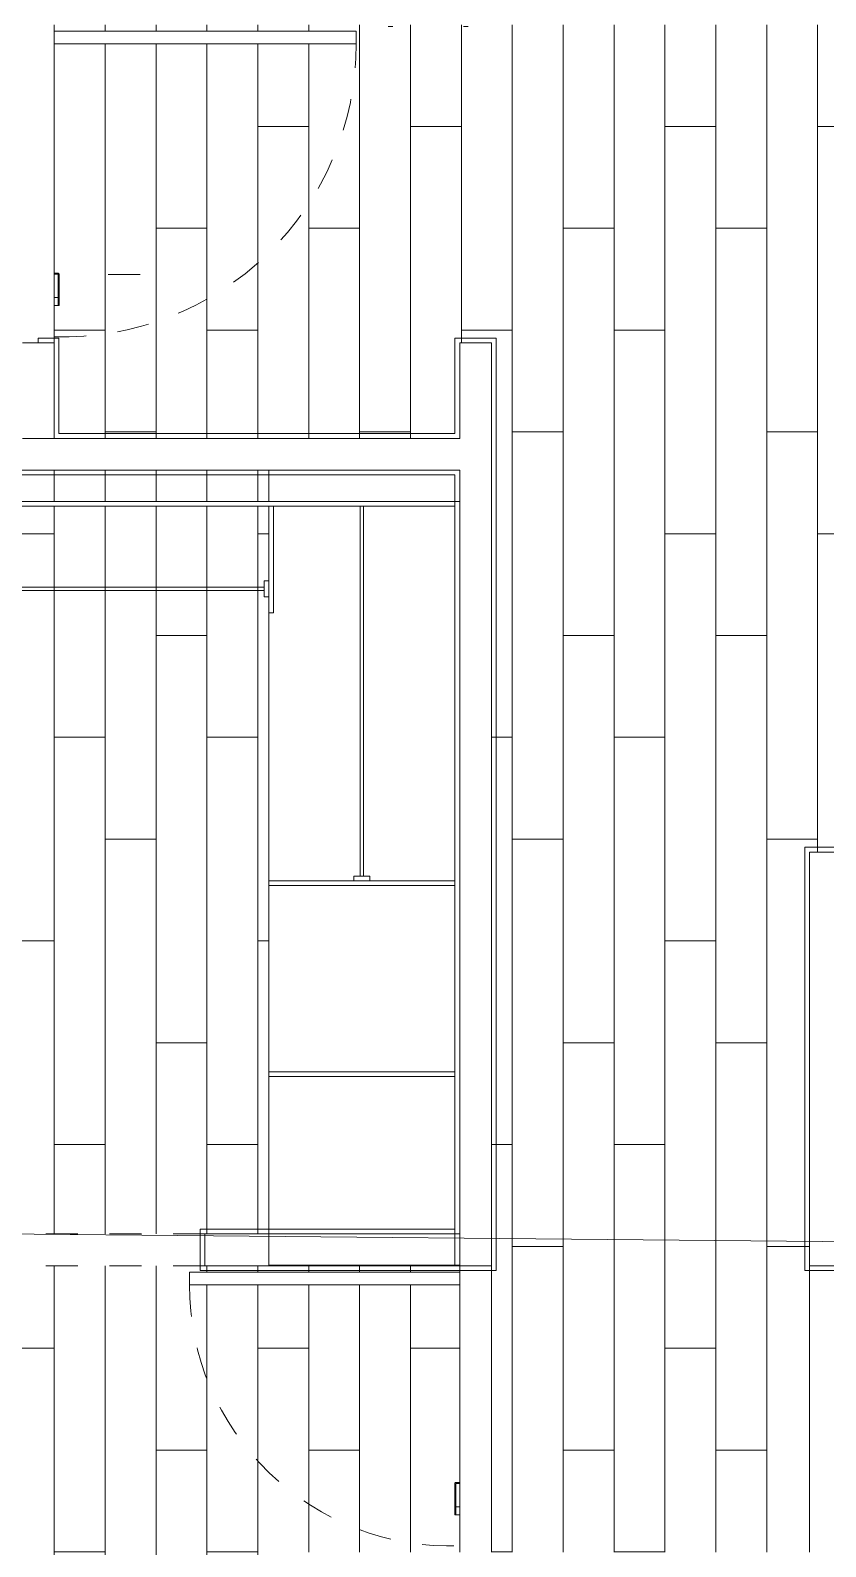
# Model space of a CAD drawing. Header units: metres. Extents: x 3856 to 4207, y -1118 to -691.
# Drawn here: x 3954.907 to 3957.408, y -978.41 to -973.645 of the extents above; entities that cross this region are included whole.
import ezdxf

# ---------------------------------------------------------------- set-up
doc = ezdxf.new("R2010")
doc.units = ezdxf.units.M
for name, pattern in [('Basculante', [0.003, 0.002, -0.001]), ('Derribado', [0.0048, 0.0032, -0.0016]), ('Trazo', [0.006, 0.003, -0.003])]:
    doc.linetypes.add(name, pattern=pattern)
for name, color, linetype, lineweight in [('_Hidden Lines_', 7, 'Trazo', 9), ('Basculante', 7, 'Basculante', 9), ('Casework', 7, 'Continuous', 9), ('Common Edges', 7, 'Continuous', 9), ('Detail Items', 7, 'Continuous', 9), ('Doors', 7, 'Continuous', 9), ('Floors', 7, 'Continuous', 9), ('Generic Models', 7, 'Continuous', 9), ('Linea de proyección', 7, 'Derribado', 9), ('Líneas medias', 7, 'Continuous', 9), ('Surface Pattern', 7, 'Continuous', 9), ('Text Notes', 7, 'Continuous', 9), ('Walls', 7, 'Continuous', 9)]:
    doc.layers.add(name, color=color, linetype=linetype, lineweight=lineweight)
doc.layers.add('ROA-E00-URB-A101-MASTER_PLAN cambio estaciomientos_dwg', color=7, linetype='Continuous', lineweight=9, true_color=0x767676)

# ---------------------------------------------------------------- blocks, each defined once
blk = doc.blocks.new('Multifuncional 2D - Closet 60x240cm-4257036-IMPLANTACIÓN - KIT COMERCIAL')
at = {"layer": '_Hidden Lines_'}
for p, q in [((0.2517, -0.4866), (1.0942, -0.4866)), ((1.4442, -0.4866), (1.5422, -0.4866)), ((1.5422, -0.4866), (1.5422, -1.0866)), ((1.5422, -1.0866), (1.4442, -1.0866))]:
    blk.add_line(p, q, dxfattribs=at)
at = {"layer": 'Casework'}
for p, q in [((1.0942, -0.4866), (0.2517, -0.4866)), ((1.5422, -0.4866), (1.4442, -0.4866)), ((1.5422, -1.0866), (1.5422, -0.4866)), ((1.4442, -1.0866), (1.5422, -1.0866))]:
    blk.add_line(p, q, dxfattribs=at)
blk = doc.blocks.new('COUR-PUERTA-SIMPLE - P-04 90 cm x 2_10 cm-V188-IMPLANTACIÓN - KIT COMERCIAL')
at = {"layer": 'Detail Items'}
for p, q in [((0.43, 0.9), (0.39, 0.9)), ((0.39, 0.9), (0.39, 0.05)), ((0.39, 0.9), (0.43, 0.9)), ((0.39, 0.05), (0.39, 0.9)), ((0.43, 0.05), (0.43, 0.9)), ((0.43, 0.9), (0.43, 0.05))]:
    blk.add_line(p, q, dxfattribs=at)
at = {"layer": 'Doors'}
for p, q in [((-0.3327, 0.0654), (-0.3327, 0.0622)), ((-0.32, 0.0654), (-0.3327, 0.0654)), ((-0.3327, 0.0622), (-0.32, 0.0622)), ((-0.3327, 0.0622), (-0.3327, 0.05)), ((-0.3073, 0.0622), (-0.3327, 0.0622)), ((-0.3073, 0.0622), (-0.3327, 0.0622)), ((-0.32, 0.0654), (-0.2342, 0.0654)), ((-0.2342, 0.0654), (-0.32, 0.0654)), ((-0.32, 0.0654), (-0.32, 0.0622)), ((-0.32, 0.0622), (-0.32, 0.0654)), ((-0.32, 0.0622), (-0.2342, 0.0622)), ((-0.2342, 0.0622), (-0.32, 0.0622)), ((-0.3073, 0.05), (-0.3073, 0.0622)), ((-0.2342, 0.0622), (-0.2342, 0.05)), ((-0.2342, 0.05), (-0.2342, 0.0622)), ((-0.2311, 0.05), (-0.2311, 0.0623)), ((-0.2311, 0.0623), (-0.2311, 0.05))]:
    blk.add_line(p, q, dxfattribs=at)
at = {"layer": 'Doors', "flags": 128}
for points in [[(-0.2342, 0.0654), (-0.2335, 0.0653), (-0.2329, 0.0651), (-0.2323, 0.0647), (-0.2318, 0.0642), (-0.2314, 0.0636), (-0.2312, 0.063), (-0.2311, 0.0623)], [(-0.2311, 0.0623), (-0.2312, 0.063), (-0.2314, 0.0636), (-0.2318, 0.0642), (-0.2323, 0.0647), (-0.2329, 0.0651), (-0.2335, 0.0653), (-0.2342, 0.0654)]]:
    blk.add_lwpolyline(points, dxfattribs=at)
at = {"layer": 'Linea de proyección'}
blk.add_arc((0.39, 0.0791), 0.8209, 90, 182.0166, dxfattribs=at)
blk = doc.blocks.new('COUR-PUERTA-SIMPLE - 100 cm x 210 cm-V191-IMPLANTACIÓN - KIT COMERCIAL')
at = {"layer": 'Detail Items'}
for p, q in [((0.44, -1), (0.44, -0.05)), ((0.44, -0.05), (0.44, -1)), ((0.48, -0.0495), (0.48, -1)), ((0.48, -1), (0.48, -0.0495)), ((0.48, -1), (0.44, -1)), ((0.44, -1), (0.48, -1))]:
    blk.add_line(p, q, dxfattribs=at)
at = {"layer": 'Doors'}
for p, q in [((-0.3827, -0.05), (-0.3827, -0.0622)), ((-0.3827, -0.0622), (-0.3827, -0.0654)), ((-0.37, -0.0622), (-0.3827, -0.0622)), ((-0.3827, -0.0622), (-0.3573, -0.0622)), ((-0.3827, -0.0622), (-0.3573, -0.0622)), ((-0.3827, -0.0654), (-0.37, -0.0654)), ((-0.37, -0.0622), (-0.2842, -0.0622)), ((-0.2842, -0.0622), (-0.37, -0.0622)), ((-0.37, -0.0654), (-0.37, -0.0622)), ((-0.37, -0.0622), (-0.37, -0.0654)), ((-0.37, -0.0654), (-0.2842, -0.0654)), ((-0.2842, -0.0654), (-0.37, -0.0654)), ((-0.3573, -0.0622), (-0.3573, -0.05)), ((-0.2842, -0.0622), (-0.2842, -0.05)), ((-0.2842, -0.05), (-0.2842, -0.0622)), ((-0.2811, -0.05), (-0.2811, -0.0623)), ((-0.2811, -0.0623), (-0.2811, -0.05))]:
    blk.add_line(p, q, dxfattribs=at)
at = {"layer": 'Doors', "flags": 128}
for points in [[(-0.2842, -0.0654), (-0.2835, -0.0653), (-0.2829, -0.0651), (-0.2823, -0.0647), (-0.2818, -0.0642), (-0.2814, -0.0636), (-0.2812, -0.063), (-0.2811, -0.0623)], [(-0.2811, -0.0623), (-0.2812, -0.063), (-0.2814, -0.0636), (-0.2818, -0.0642), (-0.2823, -0.0647), (-0.2829, -0.0651), (-0.2835, -0.0653), (-0.2842, -0.0654)]]:
    blk.add_lwpolyline(points, dxfattribs=at)
at = {"layer": 'Linea de proyección'}
blk.add_arc((0.44, -0.0792), 0.9208, 178.1967, 270, dxfattribs=at)
blk = doc.blocks.new('COUR-PUERTA_VANO - 90 cm x 235 cm-5938832-IMPLANTACIÓN - KIT COMERCIAL')
at = {"layer": 'Basculante'}
for p, q in [((-0.4582, 0.05), (0.4418, 0.05)), ((0.4418, -0.05), (-0.4582, -0.05))]:
    blk.add_line(p, q, dxfattribs=at)
at = {"layer": 'Líneas medias'}
for p, q in [((-0.4582, -0.05), (-0.4582, 0.05)), ((0.4418, 0.05), (0.4418, -0.05))]:
    blk.add_line(p, q, dxfattribs=at)
blk = doc.blocks.new('VESTIER EN L - ARAYA - CL-02 HABITACIÓN PRINCIPAL-V242-IMPLANTACIÓN - KIT COMERCIAL')
at = {"layer": 'Casework'}
for p, q in [((-0.5775, 1.75), (-0.5775, 1.735)), ((-0.5275, 1.75), (-0.5775, 1.75)), ((-0.5275, 1.75), (-0.5775, 1.75)), ((-0.5775, 1.75), (-0.5775, 1.735)), ((-0.5275, 1.75), (-0.5775, 1.75)), ((-0.5275, 1.75), (-0.5775, 1.75)), ((-0.5775, 1.735), (-0.5275, 1.735)), ((-0.5775, 1.735), (-0.559, 1.735)), ((-0.5775, 1.735), (-0.559, 1.735)), ((-0.5775, 1.735), (-0.559, 1.735)), ((-0.5575, 1.735), (-0.5575, 0.665)), ((-0.5568, 1.735), (-0.5575, 1.735)), ((-0.5475, 1.735), (-0.5575, 1.735)), ((-0.5575, 1.735), (-0.5575, 0.665)), ((-0.5568, 1.735), (-0.5575, 1.735)), ((-0.5568, 1.735), (-0.5575, 1.735)), ((-0.5475, 1.735), (-0.5482, 1.735)), ((-0.5475, 1.735), (-0.5482, 1.735)), ((-0.5475, 1.735), (-0.5482, 1.735)), ((-0.5475, 0.665), (-0.5475, 1.735)), ((-0.5475, 0.665), (-0.5475, 1.735)), ((-0.546, 1.735), (-0.5275, 1.735)), ((-0.546, 1.735), (-0.5275, 1.735)), ((-0.546, 1.735), (-0.5275, 1.735)), ((-0.5275, 1.735), (-0.5275, 1.75)), ((-0.5275, 1.735), (-0.5275, 1.75)), ((-0.2925, 1.75), (-0.2775, 1.75)), ((-0.2925, 0.065), (-0.2925, 1.75)), ((-0.2775, 1.75), (-0.2775, 0.065)), ((-2.6775, 0.65), (-2.6775, 0.065)), ((-2.085, 0.65), (-2.6775, 0.65)), ((-2.085, 0.65), (-2.085, 0.065)), ((-2.07, 0.65), (-2.085, 0.65)), ((-2.07, 0.065), (-2.07, 0.65)), ((-1.485, 0.65), (-2.07, 0.65)), ((-1.485, 0.65), (-1.485, 0.065)), ((-1.47, 0.65), (-1.485, 0.65)), ((-1.47, 0.065), (-1.47, 0.65)), ((-0.2925, 0.65), (-0.6275, 0.65)), ((-0.6275, 0.65), (-0.6275, 0.635)), ((-0.6275, 0.635), (-0.2925, 0.635)), ((-0.5775, 0.665), (-0.5775, 0.65)), ((-0.559, 0.665), (-0.5775, 0.665)), ((-0.5275, 0.665), (-0.5775, 0.665)), ((-0.5775, 0.665), (-0.5775, 0.65)), ((-0.559, 0.665), (-0.5775, 0.665)), ((-0.559, 0.665), (-0.5775, 0.665)), ((-0.5575, 0.665), (-0.5475, 0.665)), ((-0.5575, 0.665), (-0.5568, 0.665)), ((-0.5575, 0.665), (-0.5568, 0.665)), ((-0.5575, 0.665), (-0.5568, 0.665)), ((-0.5482, 0.665), (-0.5475, 0.665)), ((-0.5482, 0.665), (-0.5475, 0.665)), ((-0.5482, 0.665), (-0.5475, 0.665)), ((-0.5275, 0.665), (-0.546, 0.665)), ((-0.5275, 0.665), (-0.546, 0.665)), ((-0.5275, 0.665), (-0.546, 0.665)), ((-0.5275, 0.65), (-0.5275, 0.665)), ((-0.5275, 0.65), (-0.5275, 0.665)), ((-1.455, 0.3825), (-1.47, 0.3825)), ((-1.455, 0.3825), (-1.47, 0.3825)), ((-1.455, 0.364), (-1.455, 0.3825)), ((-1.455, 0.3325), (-1.455, 0.3825)), ((-1.455, 0.364), (-1.455, 0.3825)), ((-1.455, 0.364), (-1.455, 0.3825)), ((-0.2925, 0.3625), (-1.455, 0.3625)), ((-1.455, 0.3625), (-1.455, 0.3525)), ((-1.455, 0.3625), (-1.455, 0.3623)), ((-0.2925, 0.3625), (-1.455, 0.3625)), ((-1.455, 0.3625), (-1.455, 0.3623)), ((-1.455, 0.3625), (-1.455, 0.3623)), ((-1.455, 0.3527), (-1.455, 0.3525)), ((-1.455, 0.3527), (-1.455, 0.3525)), ((-1.455, 0.3527), (-1.455, 0.3525)), ((-1.455, 0.3525), (-0.2925, 0.3525)), ((-1.455, 0.3525), (-0.2925, 0.3525)), ((-1.455, 0.3325), (-1.455, 0.351)), ((-1.455, 0.3325), (-1.455, 0.351)), ((-1.455, 0.3325), (-1.455, 0.351)), ((-1.47, 0.3325), (-1.455, 0.3325)), ((-1.47, 0.3325), (-1.455, 0.3325)), ((-2.6775, 0.05), (-2.6775, 0.065)), ((-2.6775, 0.065), (-0.2775, 0.065)), ((-0.2775, 0.05), (-2.6775, 0.05)), ((-0.2775, 0.065), (-0.2925, 0.065)), ((-0.2775, 0.065), (-0.2775, 0.05))]:
    blk.add_line(p, q, dxfattribs=at)
blk = doc.blocks.new('COCINA APTO TIPO A - COCINA APTO TIPO A-V198-IMPLANTACIÓN - KIT COMERCIAL')
at = {"layer": 'Generic Models'}
for p, q in [((0.9613, 2.87), (0.9613, 2.85)), ((1.5213, 2.87), (1.0363, 2.87)), ((1.5213, 2.85), (1.5213, 2.87)), ((1.5413, 2.87), (1.5213, 2.87)), ((1.5213, 2.87), (1.5213, 2.1)), ((1.5413, 2.1), (1.5413, 2.87)), ((0.9613, 2.85), (0.9613, 2.1)), ((1.5213, 2.85), (0.9613, 2.85)), ((0.9763, 2.85), (0.9613, 2.85)), ((0.9613, 2.85), (0.9613, 2.485)), ((0.9613, 2.85), (1.5213, 2.85)), ((0.9763, 2.485), (0.9763, 2.85)), ((1.5213, 2.1), (1.5213, 2.85)), ((0.9763, 2.485), (0.9613, 2.485)), ((0.9613, 2.485), (0.9613, 2.12)), ((0.9613, 2.485), (0.9763, 2.485)), ((0.9763, 2.12), (0.9763, 2.485)), ((0.9613, 2.12), (0.9763, 2.12)), ((0.9613, 2.1), (1.5213, 2.1)), ((1.5213, 2.1), (0.9613, 2.1)), ((0.9613, 2.1), (0.9613, 2.08)), ((1.5213, 2.1), (1.5413, 2.1)), ((1.5213, 2.08), (1.5213, 2.1)), ((1.7913, 2.1), (1.5413, 2.1)), ((1.7913, 0.3), (1.7913, 2.1)), ((0.9613, 2.08), (1.5213, 2.08)), ((0.9613, 2.08), (0.9613, 0.3)), ((-0.8193, 2), (-0.8193, 1.98)), ((-0.8193, 1.31), (-0.8193, 1.29)), ((-0.8193, 0.9869), (-0.8193, 0.9669)), ((-0.2167, 0.3525), (-0.2167, 0.9525)), ((-0.8193, 0.32), (-0.8193, 0.3)), ((0.9613, 0.3), (1.7913, 0.3)), ((0.2462, 0.18), (0.2312, 0.18)), ((0.4834, 0.18), (0.4684, 0.18)), ((-0.6487, -0.6), (-0.5488, -0.6))]:
    blk.add_line(p, q, dxfattribs=at)
blk = doc.blocks.new('EDIFICIO TIPO A_rvt-6-IMPLANTACIÓN - KIT COMERCIAL')
at = {"layer": 'Surface Pattern', "true_color": 0x808080}
h = blk.add_hatch(dxfattribs=at)
h.set_pattern_fill('FP_127', color=8, style=0, pattern_type=2)
h.set_pattern_definition([(270, (5997.702, -988.027), (0.16, 1e-17), []), (0, (5997.702, -988.027), (0.32, 0.32), [0.16, -1.12]), (0, (5997.862, -988.667), (0.32, 0.32), [0.16, -1.12])])
h.paths.add_polyline_path([(3958.9154, -980.7273), (3960.9568, -980.7273), (3960.9568, -977.5273), (3957.4568, -977.5273), (3957.4568, -977.5973), (3958.2068, -977.5973), (3958.2068, -977.6373), (3957.4568, -977.6373), (3957.4568, -978.4273), (3958.0568, -978.4273), (3958.064, -978.5248), (3958.0818, -978.5273), (3958.0732, -978.5398), (3958.0568, -978.5398), (3958.0568, -980.7273), (3958.8257, -980.7273)])
h.paths.add_polyline_path([(3955.7568, -980.7273), (3955.7568, -978.4273), (3956.2568, -978.4273), (3956.2568, -977.5873), (3955.4068, -977.5873), (3955.4068, -977.5473), (3956.2568, -977.5473), (3956.2568, -977.5273), (3952.4068, -977.5273), (3952.4068, -980.7273), (3954.6139, -980.7273)])
h.paths.add_polyline_path([(3960.8257, -980.6273), (3960.4257, -980.6273), (3960.4257, -980.2273), (3960.8257, -980.2273)])
h.paths.add_polyline_path([(3958.4257, -980.6273), (3958.4257, -980.2273), (3958.8257, -980.2273), (3958.8257, -980.6273)])
h.paths.add_polyline_path([(3959.9477, -980.6273), (3958.9154, -980.6273), (3958.9154, -978.7273), (3960.3154, -978.7273), (3960.3154, -980.6273)])
h.paths.add_polyline_path([(3952.9273, -980.5597), (3952.5273, -980.5597), (3952.5273, -980.1597), (3952.9273, -980.1597), (3952.9273, -980.37)])
h.paths.add_polyline_path([(3953.3791, -980.0597), (3952.5273, -980.0597), (3952.5273, -978.4597), (3954.4273, -978.4597), (3954.4273, -980.0597)])
h.paths.add_polyline_path([(3956.3568, -978.4273), (3957.3568, -978.4273), (3957.3568, -976.2273), (3957.4568, -976.2273), (3957.4568, -977.4273), (3960.9568, -977.4273), (3960.9568, -969.2273), (3957.4568, -969.2273), (3957.4568, -971.7123), (3957.5918, -971.7123), (3957.5918, -973.5123), (3957.4568, -973.5123), (3957.4568, -973.6273), (3954.9818, -973.6273), (3954.9818, -973.6473), (3955.9318, -973.6473), (3955.9318, -973.6873), (3954.9818, -973.6873), (3954.9818, -974.9273), (3956.2568, -974.9273), (3956.2568, -974.6273), (3956.3568, -974.6273), (3956.3568, -978.0898)])
h.paths.add_polyline_path([(3952.9273, -978.3597), (3952.5273, -978.3597), (3952.5273, -977.9597), (3952.9273, -977.9597)])
h.paths.add_polyline_path([(3954.5559, -977.4273), (3955.6568, -977.4273), (3955.6568, -975.1403), (3954.5568, -975.1403), (3954.5568, -975.1253), (3955.6568, -975.1253), (3955.6568, -975.0273), (3954.5559, -975.0273), (3954.5559, -977.4253)])
h.paths.add_polyline_path([(3958.7068, -973.9273), (3958.7068, -973.2273), (3960.3068, -973.2273), (3960.3068, -973.9273), (3959.9477, -973.9273)])
h.paths.add_polyline_path([(3960.8702, -971.6181), (3960.0702, -971.6181), (3960.0702, -970.1034), (3959.3702, -970.1034), (3959.3702, -969.3034), (3960.8702, -969.3034), (3960.8702, -970.1034)])
h.paths.add_polyline_path([(3959.3702, -971.1273), (3958.8254, -971.1273), (3958.8254, -970.6273), (3959.4254, -970.6273), (3959.4254, -971.1273)])
at = {"layer": 'Floors'}
for p, q in [((3954.9818, -974.6273), (3954.9818, -974.9273)), ((3956.2568, -974.9273), (3956.2568, -974.6273)), ((3956.2568, -974.6273), (3956.3568, -974.6273)), ((3956.3568, -974.6273), (3956.3568, -977.5273)), ((3954.9818, -974.9273), (3956.2568, -974.9273)), ((3955.6568, -975.0273), (3954.5559, -975.0273)), ((3957.3568, -977.5273), (3957.3568, -976.2273)), ((3957.3568, -976.2273), (3957.4568, -976.2273)), ((3955.4559, -977.4273), (3955.6568, -977.4273)), ((3956.2568, -977.5273), (3955.4559, -977.5273))]:
    blk.add_line(p, q, dxfattribs=at)
at = {"layer": 'Walls'}
for p, q in [((3954.9818, -973.6423), (3954.9818, -974.6273)), ((3954.9818, -974.6273), (3954.8818, -974.6273)), ((3954.9318, -974.6123), (3954.9818, -974.6123)), ((3954.9318, -974.6273), (3954.9318, -974.6123)), ((3954.9818, -974.6273), (3954.9318, -974.6273)), ((3954.9818, -974.6123), (3954.9968, -974.6123)), ((3954.9968, -974.6123), (3954.9818, -974.6123)), ((3954.9818, -974.6273), (3954.9818, -974.9273)), ((3954.9818, -974.9273), (3954.9818, -974.6273)), ((3954.9968, -974.6123), (3954.9968, -974.9123)), ((3954.9968, -974.9123), (3954.9968, -974.6123)), ((3956.2418, -974.9123), (3956.2418, -974.6123)), ((3956.2418, -974.6123), (3956.2418, -974.9123)), ((3956.2418, -974.6123), (3956.2568, -974.6123)), ((3956.2568, -974.6123), (3956.2418, -974.6123)), ((3956.2568, -974.6123), (3956.3718, -974.6123)), ((3956.3718, -974.6123), (3956.2568, -974.6123)), ((3956.2568, -974.9123), (3956.2568, -974.6273)), ((3956.2568, -974.6273), (3956.2568, -974.9123)), ((3956.2568, -974.6273), (3956.3568, -974.6273)), ((3956.3568, -974.6273), (3956.2568, -974.6273)), ((3956.3568, -974.6273), (3956.3568, -977.5273)), ((3956.3568, -977.5273), (3956.3568, -974.6273)), ((3956.3718, -974.6123), (3956.3718, -974.6273)), ((3956.3718, -974.6273), (3956.3718, -974.6123)), ((3956.3718, -974.6273), (3956.3718, -977.5273)), ((3956.3718, -977.5273), (3956.3718, -974.6273)), ((3954.9968, -974.9123), (3956.2418, -974.9123)), ((3956.2418, -974.9123), (3954.9968, -974.9123)), ((3956.2568, -974.9123), (3956.2568, -974.9273)), ((3956.2568, -974.9273), (3956.2568, -974.9123)), ((3954.9968, -974.9273), (3954.9818, -974.9273)), ((3954.9818, -974.9273), (3954.9968, -974.9273)), ((3954.9968, -974.9273), (3956.2568, -974.9273)), ((3956.2568, -974.9273), (3954.9968, -974.9273)), ((3955.6568, -975.0273), (3954.5709, -975.0273)), ((3954.5709, -975.0273), (3956.2418, -975.0273)), ((3956.2418, -975.0423), (3954.5709, -975.0423)), ((3954.5709, -975.0423), (3955.6568, -975.0423)), ((3956.2568, -975.0273), (3956.2418, -975.0273)), ((3956.2418, -977.4123), (3956.2418, -975.0423)), ((3956.2568, -975.0273), (3956.2568, -977.4273)), ((3957.3418, -977.5273), (3957.3418, -976.2123)), ((3957.3418, -976.2123), (3957.3418, -977.5273)), ((3957.3418, -976.2123), (3957.3568, -976.2123)), ((3957.3568, -976.2123), (3957.3418, -976.2123)), ((3957.3568, -976.2123), (3957.4718, -976.2123)), ((3957.4718, -976.2123), (3957.3568, -976.2123)), ((3957.3568, -977.5273), (3957.3568, -976.2273)), ((3957.3568, -976.2273), (3957.3568, -977.5273)), ((3957.3568, -976.2273), (3957.4568, -976.2273)), ((3957.4568, -976.2273), (3957.3568, -976.2273)), ((3955.4409, -977.5273), (3955.4409, -977.4123)), ((3955.4409, -977.4123), (3955.4409, -977.4273)), ((3955.4409, -977.4123), (3955.4559, -977.4123)), ((3955.4559, -977.4123), (3955.4409, -977.4123)), ((3955.4559, -977.4123), (3956.2418, -977.4123)), ((3955.6568, -977.4123), (3955.4559, -977.4123)), ((3955.4559, -977.4273), (3955.4559, -977.5273)), ((3955.4559, -977.4273), (3955.6568, -977.4273)), ((3956.2418, -977.4273), (3955.4559, -977.4273)), ((3956.2418, -977.4273), (3956.2568, -977.4273)), ((3955.4409, -977.5423), (3955.4409, -977.5273)), ((3955.4409, -977.5273), (3955.4409, -977.5423)), ((3956.2568, -977.5273), (3955.4559, -977.5273)), ((3955.4559, -977.5273), (3956.3568, -977.5273)), ((3956.2568, -978.4273), (3956.2568, -977.5273)), ((3956.3568, -977.5273), (3956.2568, -977.5273)), ((3956.3568, -977.5273), (3956.3568, -978.4273)), ((3956.3718, -977.5273), (3956.3718, -977.5423)), ((3956.3718, -977.5423), (3956.3718, -977.5273)), ((3957.3418, -977.5423), (3957.3418, -977.5273)), ((3957.3418, -977.5273), (3957.3418, -977.5423)), ((3957.3568, -978.4273), (3957.3568, -977.5273)), ((3957.4568, -977.5273), (3957.3568, -977.5273)), ((3957.3568, -977.5273), (3960.9418, -977.5273)), ((3956.3718, -977.5423), (3955.4409, -977.5423)), ((3955.4409, -977.5423), (3956.2568, -977.5423)), ((3956.3568, -977.5423), (3956.3718, -977.5423)), ((3960.9418, -977.5423), (3957.3418, -977.5423)), ((3957.3418, -977.5423), (3957.3585, -977.5423))]:
    blk.add_line(p, q, dxfattribs=at)
at = {"layer": 'Casework', "lineweight": 9}
for name, p, rotation in [('Multifuncional 2D - Closet 60x240cm-4257036-IMPLANTACIÓN - KIT COMERCIAL', (3955.1702, -976.5696), 90.0000000000133), ('VESTIER EN L - ARAYA - CL-02 HABITACIÓN PRINCIPAL-V242-IMPLANTACIÓN - KIT COMERCIAL', (3956.3068, -974.8478), 89.99999999999902)]:
    blk.add_blockref(name, p, dxfattribs=dict(at, rotation=rotation))
at = {"layer": 'Doors', "lineweight": 9}
for name, p, rotation in [('COUR-PUERTA-SIMPLE - 100 cm x 210 cm-V191-IMPLANTACIÓN - KIT COMERCIAL', (3954.9318, -974.1273), 89.99999999999902), ('COUR-PUERTA_VANO - 90 cm x 235 cm-5938832-IMPLANTACIÓN - KIT COMERCIAL', (3954.9978, -977.4773), 180), ('COUR-PUERTA-SIMPLE - P-04 90 cm x 2_10 cm-V188-IMPLANTACIÓN - KIT COMERCIAL', (3956.3068, -977.9773), 89.99999999999902)]:
    blk.add_blockref(name, p, dxfattribs=dict(at, rotation=rotation))
at = {"layer": 'Generic Models', "lineweight": 9}
blk.add_blockref('COCINA APTO TIPO A - COCINA APTO TIPO A-V198-IMPLANTACIÓN - KIT COMERCIAL', (3955.8005, -973.8123), dxfattribs=at)
blk = doc.blocks.new('ROA-E00-URB-A101-MASTER_PLAN cambio estaciomientos_dwg_ROA-E01-EST-R23_rvt-6-Master Plan - Etapa 1-7986868-IMPLANTACIÓN - KIT COMERCIAL')
at = {"layer": 'Common Edges'}
blk.add_line((974.9273, 3954.8818), (974.9273, 3954.9818), dxfattribs=at)
blk = doc.blocks.new('ROA-E00-URB-A101-MASTER_PLAN cambio estaciomientos_dwg-7942325-IMPLANTACIÓN - KIT COMERCIAL')
blk.add_blockref('ROA-E00-URB-A101-MASTER_PLAN cambio estaciomientos_dwg_ROA-E01-EST-R23_rvt-6-Master Plan - Etapa 1-7986868-IMPLANTACIÓN - KIT COMERCIAL', (0, 0))

msp = doc.modelspace()

# ---------------------------------------------------------------- linework, layer by layer
at = {"layer": 'Text Notes'}
msp.add_line((4059.636, -978.3932), (3869.42, -976.6409), dxfattribs=at)

# ---------------------------------------------------------------- block references
at = {"lineweight": 5}
msp.add_blockref('EDIFICIO TIPO A_rvt-6-IMPLANTACIÓN - KIT COMERCIAL', (0, 0), dxfattribs=at)
at = {"layer": 'ROA-E00-URB-A101-MASTER_PLAN cambio estaciomientos_dwg', "color": 7, "rotation": 269.9999999999999}
msp.add_blockref('ROA-E00-URB-A101-MASTER_PLAN cambio estaciomientos_dwg-7942325-IMPLANTACIÓN - KIT COMERCIAL', (0, 0), dxfattribs=at)

doc.saveas('drawing.dxf')
